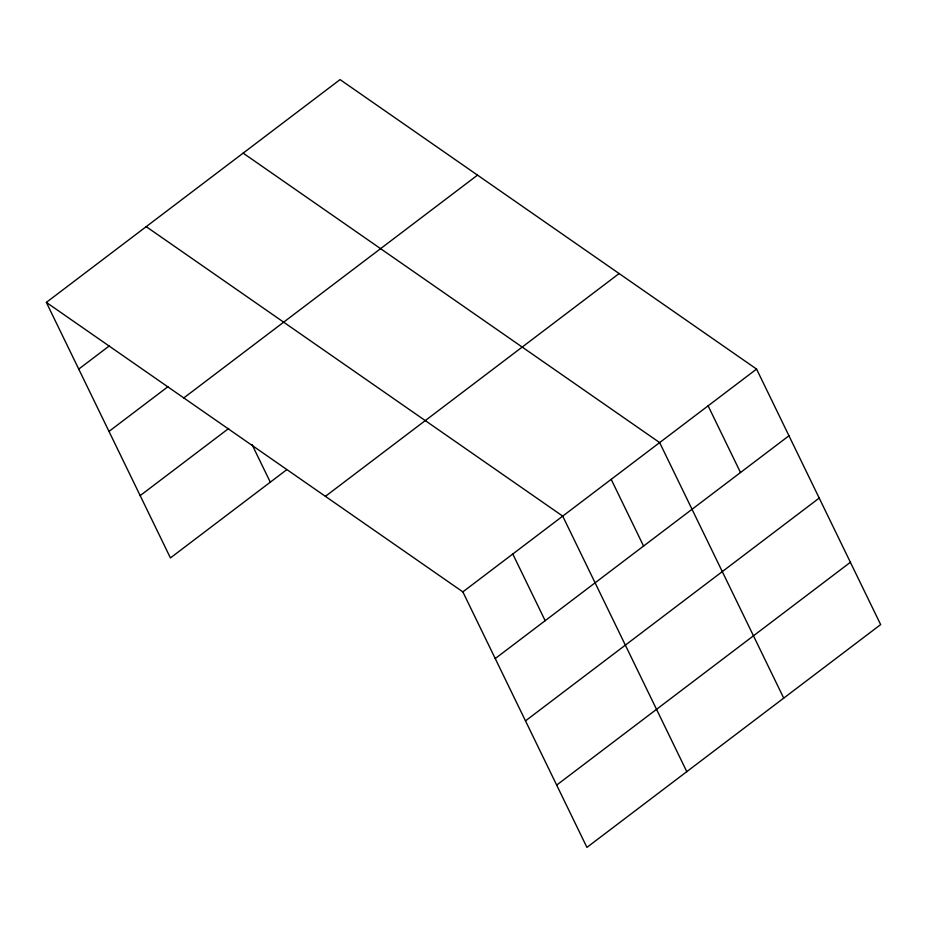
<?xml version="1.0" encoding="UTF-8"?>
<svg xmlns="http://www.w3.org/2000/svg" width="927" height="927" viewBox="0 0 927 927"><rect width="100%" height="100%" fill="white"/><g stroke="black" fill="none" stroke-linecap="round" stroke-linejoin="round"><path stroke-width="1.39" d="M46.35 302.399L340.07 79.606L756.571 369.073L880.65 624.601L586.93 847.394L462.851 591.878L46.35 302.399L170.429 557.927L286.443 469.919M78.737 369.097L109.374 345.852M108.992 431.414L168.007 386.652M183.801 397.926L477.521 175.122M140.174 495.621L228.691 428.471M325.4 496.351L619.132 273.546M462.851 591.878L756.571 369.073M495.238 658.564L788.958 435.771M525.493 720.882L819.213 498.077M556.675 785.088L850.395 562.283M243.141 153.129L659.642 442.596L783.721 698.124M146.211 226.651L562.712 516.119L686.791 771.646M708.112 405.829L740.499 472.527M611.183 479.352L643.57 546.049M512.782 553.998L545.169 620.696M252.017 444.531L270.29 482.179"/></g></svg>
